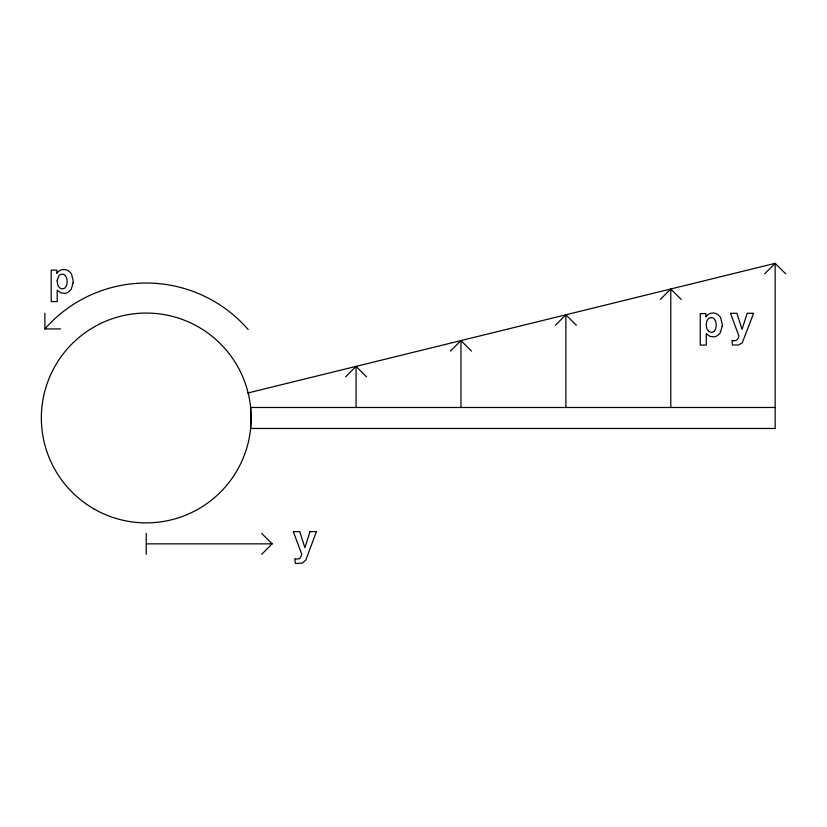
<?xml version="1.0" encoding="UTF-8"?>
<svg xmlns="http://www.w3.org/2000/svg" width="827" height="827" viewBox="0 0 827 827"><rect width="100%" height="100%" fill="white"/><g stroke="black" fill="none" stroke-linecap="round" stroke-linejoin="round"><path stroke-width="1.24" d="M345.572 376.874L356.065 366.382L366.557 376.874M450.477 351.072L460.97 340.59L471.462 351.072M261.652 554.348L272.145 543.856L261.652 533.374M555.382 325.28L565.875 314.787L576.367 325.28M660.287 299.477L670.78 288.995L681.272 299.477M764.665 273.82L775.157 263.327L785.65 273.82M714.29 331.12L715.665 328.939L716.172 325.838A20.148 20.148 0 0 0 716.192 324.442L715.644 321.052L714.042 318.684A4.207 4.207 0 0 0 711.561 317.682A5.034 5.034 0 0 0 711.034 317.692M247.728 393.021L775.157 263.327L775.157 428.469L250.633 428.469L250.633 407.484L775.157 407.484M734.479 340.672L736.04 340.424A3.06 3.06 0 0 0 737.457 339.359A9.821 9.821 0 0 0 738.893 336L730.489 313.278L736.898 313.278L742.046 329.373L747.194 313.278L753.604 313.278L742.284 342.771L738.449 345.055L732.433 344.983L732.04 340.373A11.702 11.702 0 0 0 734.479 340.693M44.875 313.185L44.875 328.919L60.609 328.919M146.255 543.856L272.145 543.856M708.77 331.369L706.992 329.012L706.31 325.538A18.266 18.266 0 0 1 706.289 324.163L706.734 321.269L708.077 319.015A4.476 4.476 0 0 1 711.034 317.671M670.78 288.995L670.78 407.484M565.875 314.787L565.875 407.484M460.97 340.59L460.97 407.484M356.065 366.382L356.065 407.484M146.255 533.374L146.255 554.348M44.875 328.919A134.946 134.946 0 0 1 248.193 329.56M714.301 331.12A4.156 4.156 0 0 1 711.665 332.258A4.393 4.393 0 0 1 708.76 331.389M57.239 280.281L57.228 280.684A18.266 18.266 0 0 0 57.249 282.059L57.921 285.532L59.709 287.889A4.393 4.393 0 0 0 62.594 288.768A4.156 4.156 0 0 0 65.23 287.641L66.594 285.449L67.111 282.358A20.148 20.148 0 0 0 67.121 280.963L66.584 277.572L64.982 275.205A4.207 4.207 0 0 0 62.501 274.202A5.034 5.034 0 0 0 61.973 274.213A4.476 4.476 0 0 0 59.006 275.536L57.239 280.281M73.107 282.751L71.339 288.985A9.604 9.604 0 0 1 70.409 290.256L68.186 292.2A8.125 8.125 0 0 1 64.723 293.389L60.774 292.861L57.218 290.143L57.218 301.597L51.202 301.597L51.202 270.119L56.836 270.119L56.836 273.437A8.704 8.704 0 0 1 59.751 270.646A7.888 7.888 0 0 1 63.534 269.55A9.293 9.293 0 0 1 64.764 269.592L65.23 269.654A8.146 8.146 0 0 1 68.62 271.018L70.429 272.662A9.624 9.624 0 0 1 71.618 274.378L73.138 280.673A22.381 22.381 0 0 1 73.107 282.751M722.178 326.231L720.41 332.464A9.604 9.604 0 0 1 719.469 333.746L717.257 335.679A8.125 8.125 0 0 1 713.784 336.868L709.845 336.351L706.289 333.622L706.289 345.076L700.262 345.076L700.262 313.609L705.896 313.609L705.896 316.917A8.704 8.704 0 0 1 708.811 314.136A7.888 7.888 0 0 1 712.595 313.03A9.293 9.293 0 0 1 713.835 313.071L714.301 313.133A8.146 8.146 0 0 1 717.681 314.498L719.5 316.141A9.624 9.624 0 0 1 720.689 317.857L722.209 324.153A22.381 22.381 0 0 1 722.178 326.231M310.022 531.616L304.874 547.712L299.725 531.616L293.316 531.616L301.762 554.348A9.821 9.821 0 0 1 300.325 557.718A3.06 3.06 0 0 1 298.867 558.763L297.307 559.011A11.702 11.702 0 0 1 294.877 558.701L295.26 563.321L296.707 563.559L302.548 563.001L305.835 560.034L316.431 531.616L310.022 531.616M93.802 508.822A104.905 104.905 0 0 0 251.16 417.976A104.905 104.905 0 0 0 93.802 327.12A104.905 104.905 0 0 0 93.802 508.822"/></g></svg>
